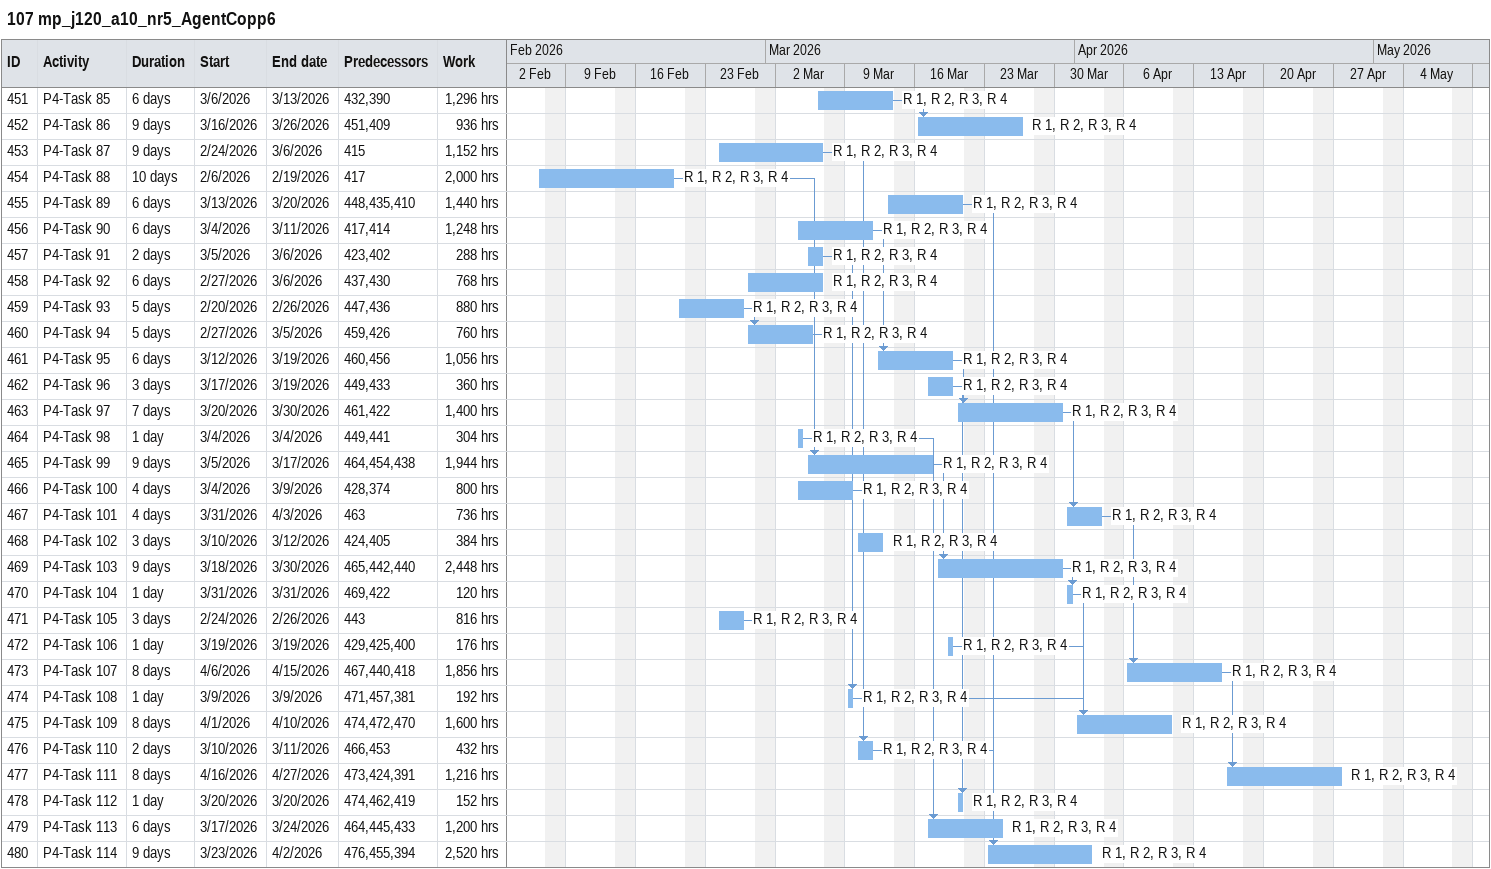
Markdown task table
107 mp_j120_a10_nr5_AgentCopp6

| ID | Task | Duration | Start | Finish | Predecessors | Resources | Work (h) |
|---|---|---|---|---|---|---|---|
| 451 | P4-Task 85 | 6d | 2026-03-06 | 2026-03-13 | 432, 390 | R 1, R 2, R 3, R 4 | 1296 |
| 452 | P4-Task 86 | 9d | 2026-03-16 | 2026-03-26 | 451, 409 | R 1, R 2, R 3, R 4 | 936 |
| 453 | P4-Task 87 | 9d | 2026-02-24 | 2026-03-06 | 415 | R 1, R 2, R 3, R 4 | 1152 |
| 454 | P4-Task 88 | 10d | 2026-02-06 | 2026-02-19 | 417 | R 1, R 2, R 3, R 4 | 2000 |
| 455 | P4-Task 89 | 6d | 2026-03-13 | 2026-03-20 | 448, 435, 410 | R 1, R 2, R 3, R 4 | 1440 |
| 456 | P4-Task 90 | 6d | 2026-03-04 | 2026-03-11 | 417, 414 | R 1, R 2, R 3, R 4 | 1248 |
| 457 | P4-Task 91 | 2d | 2026-03-05 | 2026-03-06 | 423, 402 | R 1, R 2, R 3, R 4 | 288 |
| 458 | P4-Task 92 | 6d | 2026-02-27 | 2026-03-06 | 437, 430 | R 1, R 2, R 3, R 4 | 768 |
| 459 | P4-Task 93 | 5d | 2026-02-20 | 2026-02-26 | 447, 436 | R 1, R 2, R 3, R 4 | 880 |
| 460 | P4-Task 94 | 5d | 2026-02-27 | 2026-03-05 | 459, 426 | R 1, R 2, R 3, R 4 | 760 |
| 461 | P4-Task 95 | 6d | 2026-03-12 | 2026-03-19 | 460, 456 | R 1, R 2, R 3, R 4 | 1056 |
| 462 | P4-Task 96 | 3d | 2026-03-17 | 2026-03-19 | 449, 433 | R 1, R 2, R 3, R 4 | 360 |
| 463 | P4-Task 97 | 7d | 2026-03-20 | 2026-03-30 | 461, 422 | R 1, R 2, R 3, R 4 | 1400 |
| 464 | P4-Task 98 | 1d | 2026-03-04 | 2026-03-04 | 449, 441 | R 1, R 2, R 3, R 4 | 304 |
| 465 | P4-Task 99 | 9d | 2026-03-05 | 2026-03-17 | 464, 454, 438 | R 1, R 2, R 3, R 4 | 1944 |
| 466 | P4-Task 100 | 4d | 2026-03-04 | 2026-03-09 | 428, 374 | R 1, R 2, R 3, R 4 | 800 |
| 467 | P4-Task 101 | 4d | 2026-03-31 | 2026-04-03 | 463 | R 1, R 2, R 3, R 4 | 736 |
| 468 | P4-Task 102 | 3d | 2026-03-10 | 2026-03-12 | 424, 405 | R 1, R 2, R 3, R 4 | 384 |
| 469 | P4-Task 103 | 9d | 2026-03-18 | 2026-03-30 | 465, 442, 440 | R 1, R 2, R 3, R 4 | 2448 |
| 470 | P4-Task 104 | 1d | 2026-03-31 | 2026-03-31 | 469, 422 | R 1, R 2, R 3, R 4 | 120 |
| 471 | P4-Task 105 | 3d | 2026-02-24 | 2026-02-26 | 443 | R 1, R 2, R 3, R 4 | 816 |
| 472 | P4-Task 106 | 1d | 2026-03-19 | 2026-03-19 | 429, 425, 400 | R 1, R 2, R 3, R 4 | 176 |
| 473 | P4-Task 107 | 8d | 2026-04-06 | 2026-04-15 | 467, 440, 418 | R 1, R 2, R 3, R 4 | 1856 |
| 474 | P4-Task 108 | 1d | 2026-03-09 | 2026-03-09 | 471, 457, 381 | R 1, R 2, R 3, R 4 | 192 |
| 475 | P4-Task 109 | 8d | 2026-04-01 | 2026-04-10 | 474, 472, 470 | R 1, R 2, R 3, R 4 | 1600 |
| 476 | P4-Task 110 | 2d | 2026-03-10 | 2026-03-11 | 466, 453 | R 1, R 2, R 3, R 4 | 432 |
| 477 | P4-Task 111 | 8d | 2026-04-16 | 2026-04-27 | 473, 424, 391 | R 1, R 2, R 3, R 4 | 1216 |
| 478 | P4-Task 112 | 1d | 2026-03-20 | 2026-03-20 | 474, 462, 419 | R 1, R 2, R 3, R 4 | 152 |
| 479 | P4-Task 113 | 6d | 2026-03-17 | 2026-03-24 | 464, 445, 433 | R 1, R 2, R 3, R 4 | 1200 |
| 480 | P4-Task 114 | 9d | 2026-03-23 | 2026-04-02 | 476, 455, 394 | R 1, R 2, R 3, R 4 | 2520 |
